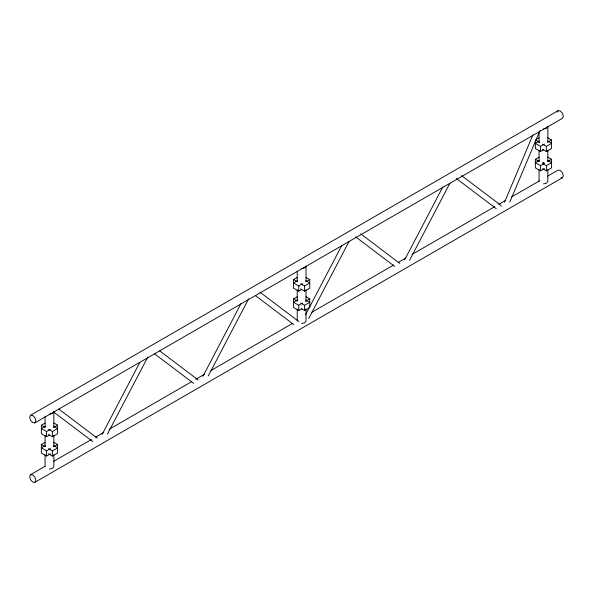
<?xml version="1.0" encoding="UTF-8"?>
<svg xmlns="http://www.w3.org/2000/svg" width="593" height="593" viewBox="0 0 593 593"><rect width="100%" height="100%" fill="white"/><g stroke="black" fill="none" stroke-linecap="round" stroke-linejoin="round"><path stroke-width="0.89" d="M504.532 202.235L532.929 134.856M509.802 202.109L540.001 130.46M30.562 415.256L29.65 417.264L30.562 420.326L32.756 422.646L34.957 422.861L562.438 118.326L563.35 116.31L562.438 113.248L560.244 110.928L558.043 110.713L30.562 415.256L32.756 415.471L34.957 417.791L35.862 420.852L34.957 422.861M44.986 466.343L30.562 474.674L29.65 476.69L30.562 479.752L32.756 482.072L34.957 482.287L562.438 177.744L563.35 175.736L562.438 172.674L560.244 170.354L558.043 170.139L547.628 176.151M34.957 482.287L35.862 480.278L34.957 477.217L32.756 474.897L30.562 474.674M557.442 112.055L558.043 110.713M102.048 434.58L139.822 362.427M107.415 434.15L147.761 357.082M202.917 376.347L241.114 303.371M208.284 375.918L248.623 298.842M305.499 314.831L341.983 245.139M308.716 318.508L349.062 241.433M404.648 259.875L442.845 186.906M409.585 260.268L449.931 183.2M49.664 434.965L46.588 436.737L41.377 433.735L41.362 425.181L45.083 423.031M301.822 289.384L298.753 291.156L293.542 288.146L293.528 279.599L297.249 277.45M536.094 139.555L539.067 137.835M45.216 426.315L41.377 428.531L46.588 431.541L50.427 429.325M297.382 280.726L293.542 282.95L298.753 285.952L302.593 283.736M539.207 141.112L535.368 143.336L540.579 146.338L544.418 144.121M53.748 427.412L57.588 425.188L57.603 433.742L52.392 436.752L48.552 434.536M305.906 281.823L309.754 279.607L309.768 288.154L304.557 291.163L300.718 288.947M547.732 142.209L551.572 139.992L551.586 148.539L546.375 151.549L542.536 149.332M48.552 429.332L52.392 431.548L57.603 428.539L53.763 426.323M300.718 283.75L304.557 285.967L309.768 282.957L305.929 280.741M542.536 144.129L546.375 146.352L551.586 143.343L547.747 141.127M535.346 139.985L535.368 148.532L540.579 151.541L543.648 149.762M50.427 453.838L46.588 456.054L41.377 453.045L41.362 444.498L45.083 442.348M301.822 308.694L298.753 310.465L293.542 307.456L293.528 298.909L297.249 296.759M544.418 168.634L540.579 170.851L535.368 167.841L535.346 159.295L539.067 157.145M45.216 445.625L41.377 447.848L46.588 450.85L50.427 448.634M297.382 300.043L293.542 302.26L298.753 305.269L302.593 303.053M539.207 160.429L535.368 162.645L540.579 165.655L544.418 163.438L542.929 162.578M544.026 162.586L542.536 163.446L546.375 165.662L551.586 162.652L547.747 160.436M53.748 446.722L57.588 444.505L57.603 453.052L52.392 456.061L48.552 453.845M305.906 301.133L309.754 298.916L309.768 307.471L304.557 310.48L301.481 308.701M547.732 161.518L551.572 159.302L551.586 167.856L546.375 170.866L542.536 168.642M48.552 448.642L52.392 450.865L57.603 447.856L53.763 445.639M300.718 303.06L304.557 305.276L309.768 302.267L305.929 300.051M53.807 461.258L91.485 439.502M95.495 437.189L103.508 432.556M109.119 429.317L191.695 381.647M195.697 379.335L204.518 374.242M210.93 370.543L292.697 323.333M311.94 312.222L393.708 265.019M398.518 262.239L405.731 258.074M412.142 254.367L494.718 206.698M498.72 204.385L505.14 200.686M511.551 196.98L539.608 180.783M543.447 128.985L546.553 128.244L547.843 126.45L547.843 142.009M543.447 183.897L546.553 183.148L547.843 181.354L547.843 169.457M301.629 268.599L304.735 267.858L306.018 266.064L306.018 281.623M301.629 323.511L304.735 322.762L306.018 320.969L306.018 309.072M49.471 414.181L52.577 413.44L53.859 411.646L53.859 427.205M49.471 469.093L52.577 468.344L53.859 466.55L53.859 454.653M560.978 177.603L562.438 177.744M547.85 137.843L551.572 139.992M536.116 140.422L539.193 142.201M547.85 157.152L551.572 159.302M535.346 159.295L539.193 161.511M306.025 277.457L309.754 279.607M293.528 279.599L297.367 281.816M306.025 296.767L309.754 298.916M293.528 298.909L297.367 301.125M53.867 423.046L57.588 425.188M41.362 425.181L45.201 427.397M53.867 442.356L57.588 444.505M41.362 444.498L45.201 446.714M461.562 175.617L500.677 205.171L501.248 206.423M456.417 178.567L496.267 208.684M360.7 233.85L399.808 263.403M355.548 236.8L394.664 266.361M259.83 292.082L298.946 321.636M255.42 295.596L293.794 324.593M159.702 350.878L198.077 379.876M154.558 353.828L193.666 383.382M58.833 409.103L97.208 438.101M53.689 412.061L92.797 441.615M547.843 150.244L547.843 161.222M546.375 146.352L546.375 151.549M546.375 165.662L546.375 170.866M540.579 146.338L540.579 151.541M540.579 165.655L540.579 170.851M539.052 131.942L539.052 142.92M539.052 150.244L539.052 161.222M539.052 169.457L539.052 181.354M306.018 289.858L306.018 301.755M304.557 285.967L304.557 291.163M304.557 305.276L304.557 310.48M298.753 285.952L298.753 291.156M298.753 305.269L298.753 310.465M297.234 271.557L297.234 281.623M297.234 289.858L297.234 300.836M297.234 309.072L297.234 320.969M53.859 435.44L53.859 446.418M52.392 431.548L52.392 436.752M52.392 450.865L52.392 456.061M46.588 431.541L46.588 436.737M46.588 450.85L46.588 456.054M45.075 416.219L45.075 427.205M45.075 435.44L45.075 446.418M45.075 454.653L45.075 466.55"/></g></svg>
